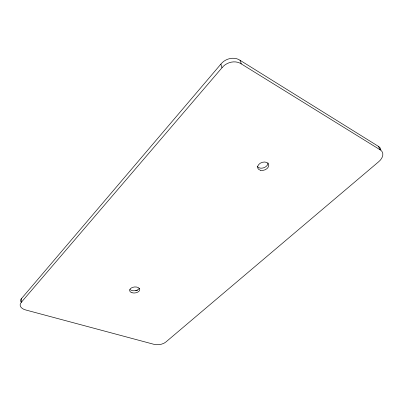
<?xml version="1.0" encoding="UTF-8"?>
<svg xmlns="http://www.w3.org/2000/svg" width="403" height="403" viewBox="0 0 403 403"><rect width="100%" height="100%" fill="white"/><g stroke="black" fill="none" stroke-linecap="round" stroke-linejoin="round"><path stroke-width="0.6" d="M378.397 146.349L380.225 149.866A11.969 7.607 -25.9 0 1 378.558 161.845L165.88 342.001A8.539 4.488 -8 0 1 153.941 344.318L25.943 310.033A9.919 5.587 -0.4 0 1 21.228 302.411L21.404 298.678L220.879 64.137A13.244 10.856 -23.9 0 1 240.047 60.294L378.397 146.349A11.899 7.612 -26.1 0 1 380.88 149.599M21.228 302.411L221.988 67.769A13.334 10.866 -23.6 0 1 241.286 63.901L380.225 149.866M240.047 60.294L241.286 63.901M220.879 64.137L221.988 67.769M20.326 301.625A9.874 5.602 -0.3 0 1 21.404 298.678M137.625 290.155A7.758 4.604 -6.4 0 1 135.735 290.684M268.02 162.893A5.718 4.02 -19.1 0 1 263.426 167.875A5.718 4.02 -19.1 0 1 257.169 166.107M139.307 288.221A5.093 3.017 -6.4 0 1 135.01 290.694A5.093 3.017 -6.4 0 1 130.013 289.53M260.58 170.318A5.738 4.015 -19 0 0 268.776 165.159A5.738 4.015 -19 0 0 260.237 163.225A5.738 4.015 -19 0 0 260.58 170.318M132.018 292.749A5.108 3.012 -6.5 0 0 139.755 289.676A5.108 3.012 -6.5 0 0 132.229 287.5A5.108 3.012 -6.5 0 0 132.018 292.749"/></g></svg>
